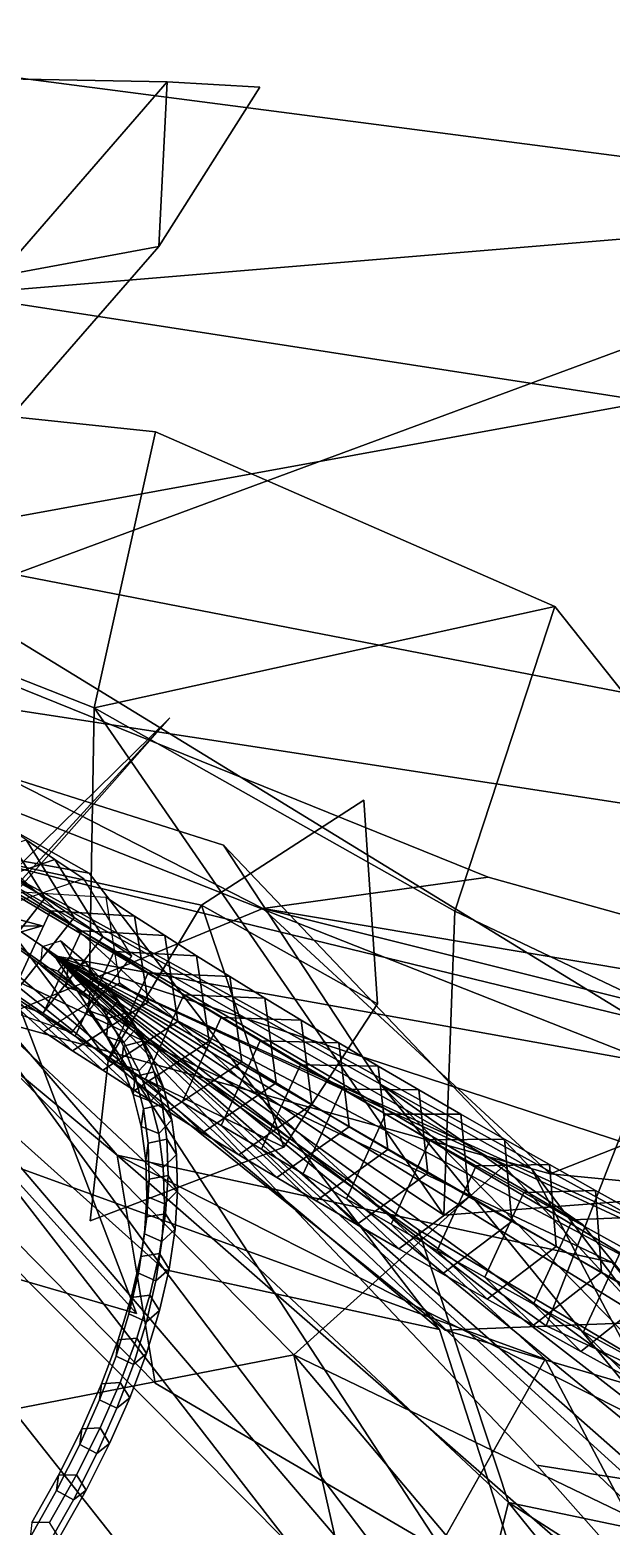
# Model space of a CAD drawing. Header units: metres. Extents: x -366 to 149, y -229 to 234.
# Drawn here: x 51.05 to 60.18, y 7.56 to 31.06 of the extents above; entities that cross this region are included whole.
import ezdxf

# ---------------------------------------------------------------- set-up
doc = ezdxf.new("R2010")
doc.units = ezdxf.units.M

msp = doc.modelspace()

# ---------------------------------------------------------------- linework, layer by layer
at = {"layer": 'coral-li_Intrnd', "color": 3}
for points in [[(50.8348, 17.7301, 627.4301), (51.2877, 17.425, 628.6176), (50.5334, 18.641, 629.2178), (50.08052, 18.9462, 628.0303)], [(51.2877, 17.425, 628.6176), (51.7406, 17.1198, 629.8051), (50.9863, 18.3359, 630.4053), (50.5334, 18.641, 629.2178)], [(50.9863, 18.3359, 630.4053), (51.4391, 18.0308, 631.5928), (50.04807, 17.5545, 632.0009), (49.5951, 17.8596, 630.8134)], [(51.7406, 17.1198, 629.8051), (52.1935, 16.8147, 630.9926), (51.4391, 18.0308, 631.5928), (50.9863, 18.3359, 630.4053)], [(51.4391, 18.0308, 631.5928), (51.892, 17.7256, 632.7803), (50.5009, 17.2493, 633.1884), (50.04807, 17.5545, 632.0009)], [(52.1935, 16.8147, 630.9926), (52.6464, 16.5096, 632.1801), (51.892, 17.7256, 632.7803), (51.4391, 18.0308, 631.5928)], [(49.8918, 16.5315, 627.4818), (50.3446, 16.2264, 628.6693), (51.2877, 17.425, 628.6176), (50.8348, 17.7301, 627.4301)], [(50.9147, 17.5232, 633.1277), (51.3678, 17.2243, 634.2366), (50.7555, 15.8969, 634.129), (50.3024, 16.1958, 633.0201)], [(50.3446, 16.2264, 628.6693), (50.7975, 15.9212, 629.8568), (51.7406, 17.1198, 629.8051), (51.2877, 17.425, 628.6176)], [(52.2386, 17.4389, 632.564), (52.6918, 17.14, 633.6729), (51.3678, 17.2243, 634.2366), (50.9147, 17.5232, 633.1277)], [(52.4525, 16.08694, 632.1122), (52.9056, 15.788, 633.2211), (52.6918, 17.14, 633.6729), (52.2386, 17.4389, 632.564)], [(51.3678, 17.2243, 634.2366), (51.8551, 16.909, 635.3536), (51.2428, 15.5816, 635.246), (50.7555, 15.8969, 634.129)], [(52.6918, 17.14, 633.6729), (53.1663, 16.833, 634.7598), (51.8551, 16.909, 635.3536), (51.3678, 17.2243, 634.2366)], [(50.7975, 15.9212, 629.8568), (51.2504, 15.6161, 631.0443), (52.1935, 16.8147, 630.9926), (51.7406, 17.1198, 629.8051)], [(52.9056, 15.788, 633.2211), (53.3723, 15.4861, 634.2895), (53.1663, 16.833, 634.7598), (52.6918, 17.14, 633.6729)], [(51.8551, 16.909, 635.3536), (52.3677, 16.5833, 636.4562), (51.7554, 15.2558, 636.3486), (51.2428, 15.5816, 635.246)], [(51.2504, 15.6161, 631.0443), (51.7033, 15.311, 632.2318), (52.6464, 16.5096, 632.1801), (52.1935, 16.8147, 630.9926)], [(53.1663, 16.833, 634.7598), (53.6655, 16.5158, 635.8326), (52.3677, 16.5833, 636.4562), (51.8551, 16.909, 635.3536)], [(53.3723, 15.4861, 634.2895), (53.8632, 15.1742, 635.3441), (53.6655, 16.5158, 635.8326), (53.1663, 16.833, 634.7598)], [(52.3677, 16.5833, 636.4562), (52.9051, 16.2472, 637.5438), (52.2928, 14.9198, 637.4362), (51.7554, 15.2558, 636.3486)], [(53.6655, 16.5158, 635.8326), (54.1889, 16.1886, 636.8909), (52.9051, 16.2472, 637.5438), (52.3677, 16.5833, 636.4562)], [(53.8632, 15.1742, 635.3441), (54.378, 14.8525, 636.3843), (54.1889, 16.1886, 636.8909), (53.6655, 16.5158, 635.8326)], [(49.4792, 16.3758, 630.4764), (49.9321, 16.07073, 631.6639), (51.2504, 15.6161, 631.0443), (50.7975, 15.9212, 629.8568)], [(52.9051, 16.2472, 637.5438), (53.4672, 15.901, 638.6157), (52.8549, 14.5736, 638.5081), (52.2928, 14.9198, 637.4362)], [(54.1889, 16.1886, 636.8909), (54.7363, 15.8516, 637.9338), (53.4672, 15.901, 638.6157), (52.9051, 16.2472, 637.5438)], [(49.9321, 16.07073, 631.6639), (50.3849, 15.7656, 632.8514), (51.7033, 15.311, 632.2318), (51.2504, 15.6161, 631.0443)], [(50.3024, 16.1958, 633.0201), (50.7555, 15.8969, 634.129), (51.7158, 15.02419, 633.5013), (51.2627, 15.323, 632.3925)], [(51.2627, 15.323, 632.3925), (51.7158, 15.02419, 633.5013), (52.9056, 15.788, 633.2211), (52.4525, 16.08694, 632.1122)], [(54.378, 14.8525, 636.3843), (54.9163, 14.5211, 637.4095), (54.7363, 15.8516, 637.9338), (54.1889, 16.1886, 636.8909)], [(50.7555, 15.8969, 634.129), (51.2428, 15.5816, 635.246), (52.1903, 14.7172, 634.5883), (51.7158, 15.02419, 633.5013)], [(51.7158, 15.02419, 633.5013), (52.1903, 14.7172, 634.5883), (53.3723, 15.4861, 634.2895), (52.9056, 15.788, 633.2211)], [(53.4672, 15.901, 638.6157), (54.05367, 15.545, 639.6712), (53.4413, 14.2176, 639.5636), (52.8549, 14.5736, 638.5081)], [(54.7363, 15.8516, 637.9338), (55.3072, 15.505, 638.9609), (54.05367, 15.545, 639.6712), (53.4672, 15.901, 638.6157)], [(54.9163, 14.5211, 637.4095), (55.4778, 14.1803, 638.4191), (55.3072, 15.505, 638.9609), (54.7363, 15.8516, 637.9338)], [(51.2428, 15.5816, 635.246), (51.7554, 15.2558, 636.3486), (52.6895, 14.4, 635.6612), (52.1903, 14.7172, 634.5883)], [(54.05367, 15.545, 639.6712), (54.6639, 15.1794, 640.7097), (54.05167, 13.8519, 640.6021), (53.4413, 14.2176, 639.5636)], [(55.3072, 15.505, 638.9609), (55.9015, 15.149, 639.9713), (54.6639, 15.1794, 640.7097), (54.05367, 15.545, 639.6712)], [(52.1903, 14.7172, 634.5883), (52.6895, 14.4, 635.6612), (53.8632, 15.1742, 635.3441), (53.3723, 15.4861, 634.2895)], [(55.4778, 14.1803, 638.4191), (56.06229, 13.8302, 639.4122), (55.9015, 15.149, 639.9713), (55.3072, 15.505, 638.9609)], [(51.7554, 15.2558, 636.3486), (52.2928, 14.9198, 637.4362), (53.2129, 14.07282, 636.7194), (52.6895, 14.4, 635.6612)], [(52.6895, 14.4, 635.6612), (53.2129, 14.07282, 636.7194), (54.378, 14.8525, 636.3843), (53.8632, 15.1742, 635.3441)], [(54.6639, 15.1794, 640.7097), (55.2978, 14.8043, 641.7305), (54.6855, 13.4768, 641.623), (54.05167, 13.8519, 640.6021)], [(55.9015, 15.149, 639.9713), (56.5187, 14.7838, 640.9646), (55.2978, 14.8043, 641.7305), (54.6639, 15.1794, 640.7097)], [(56.06229, 13.8302, 639.4122), (56.6692, 13.4711, 640.3885), (56.5187, 14.7838, 640.9646), (55.9015, 15.149, 639.9713)], [(52.2928, 14.9198, 637.4362), (52.8549, 14.5736, 638.5081), (53.7603, 13.7358, 637.7624), (53.2129, 14.07282, 636.7194)], [(53.2129, 14.07282, 636.7194), (53.7603, 13.7358, 637.7624), (54.9163, 14.5211, 637.4095), (54.378, 14.8525, 636.3843)], [(52.8549, 14.5736, 638.5081), (53.4413, 14.2176, 639.5636), (54.3312, 13.3892, 638.7894), (53.7603, 13.7358, 637.7624)], [(55.2978, 14.8043, 641.7305), (55.9548, 14.4199, 642.7332), (55.3425, 13.09256, 642.6256), (54.6855, 13.4768, 641.623)], [(56.5187, 14.7838, 640.9646), (57.1584, 14.4097, 641.9401), (55.9548, 14.4199, 642.7332), (55.2978, 14.8043, 641.7305)], [(56.6692, 13.4711, 640.3885), (57.2983, 13.1032, 641.3475), (57.1584, 14.4097, 641.9401), (56.5187, 14.7838, 640.9646)], [(53.7603, 13.7358, 637.7624), (54.3312, 13.3892, 638.7894), (55.4778, 14.1803, 638.4191), (54.9163, 14.5211, 637.4095)], [(55.9548, 14.4199, 642.7332), (56.6346, 14.02668, 643.717), (56.02235, 12.6992, 643.6094), (55.3425, 13.09256, 642.6256)], [(57.1584, 14.4097, 641.9401), (57.8203, 14.02687, 642.8973), (56.6346, 14.02668, 643.717), (55.9548, 14.4199, 642.7332)], [(57.2983, 13.1032, 641.3475), (57.9492, 12.7268, 642.2883), (57.8203, 14.02687, 642.8973), (57.1584, 14.4097, 641.9401)], [(53.4413, 14.2176, 639.5636), (54.05167, 13.8519, 640.6021), (54.9255, 13.03321, 639.7999), (54.3312, 13.3892, 638.7894)], [(54.3312, 13.3892, 638.7894), (54.9255, 13.03321, 639.7999), (56.06229, 13.8302, 639.4122), (55.4778, 14.1803, 638.4191)], [(56.6346, 14.02668, 643.717), (57.3368, 13.6246, 644.6814), (56.7245, 12.2972, 644.5738), (56.02235, 12.6992, 643.6094)], [(57.8203, 14.02687, 642.8973), (58.5039, 13.6354, 643.8356), (57.3368, 13.6246, 644.6814), (56.6346, 14.02668, 643.717)], [(57.9492, 12.7268, 642.2883), (58.6214, 12.3419, 643.2106), (58.5039, 13.6354, 643.8356), (57.8203, 14.02687, 642.8973)], [(54.05167, 13.8519, 640.6021), (54.6855, 13.4768, 641.623), (55.5427, 12.668, 640.7932), (54.9255, 13.03321, 639.7999)], [(54.9255, 13.03321, 639.7999), (55.5427, 12.668, 640.7932), (56.6692, 13.4711, 640.3885), (56.06229, 13.8302, 639.4122)], [(58.5039, 13.6354, 643.8356), (59.209, 13.2358, 644.7544), (58.06094, 13.214, 645.6257), (57.3368, 13.6246, 644.6814)], [(58.6214, 12.3419, 643.2106), (59.3147, 11.949, 644.1136), (59.209, 13.2358, 644.7544), (58.5039, 13.6354, 643.8356)], [(54.6855, 13.4768, 641.623), (55.3425, 13.09256, 642.6256), (56.1824, 12.2938, 641.7687), (55.5427, 12.668, 640.7932)], [(55.5427, 12.668, 640.7932), (56.1824, 12.2938, 641.7687), (57.2983, 13.1032, 641.3475), (56.6692, 13.4711, 640.3885)], [(57.3368, 13.6246, 644.6814), (58.06094, 13.214, 645.6257), (57.4486, 11.8866, 645.5181), (56.7245, 12.2972, 644.5738)], [(58.06094, 13.214, 645.6257), (58.8065, 12.7953, 646.5495), (58.1942, 11.4678, 646.4419), (57.4486, 11.8866, 645.5181)], [(59.209, 13.2358, 644.7544), (59.9349, 12.8281, 645.6531), (58.8065, 12.7953, 646.5495), (58.06094, 13.214, 645.6257)], [(59.3147, 11.949, 644.1136), (60.02856, 11.5481, 644.997), (59.9349, 12.8281, 645.6531), (59.209, 13.2358, 644.7544)], [(55.3425, 13.09256, 642.6256), (56.02235, 12.6992, 643.6094), (56.8443, 11.911, 642.7259), (56.1824, 12.2938, 641.7687)], [(56.1824, 12.2938, 641.7687), (56.8443, 11.911, 642.7259), (57.9492, 12.7268, 642.2883), (57.2983, 13.1032, 641.3475)], [(56.02235, 12.6992, 643.6094), (56.7245, 12.2972, 644.5738), (57.528, 11.5196, 643.6642), (56.8443, 11.911, 642.7259)], [(56.8443, 11.911, 642.7259), (57.528, 11.5196, 643.6642), (58.6214, 12.3419, 643.2106), (57.9492, 12.7268, 642.2883)], [(58.8065, 12.7953, 646.5495), (59.5732, 12.3685, 647.4521), (58.9609, 11.04108, 647.3445), (58.1942, 11.4678, 646.4419)], [(59.9349, 12.8281, 645.6531), (60.6813, 12.4126, 646.5313), (59.5732, 12.3685, 647.4521), (58.8065, 12.7953, 646.5495)], [(60.02856, 11.5481, 644.997), (60.7625, 11.1396, 645.8601), (60.6813, 12.4126, 646.5313), (59.9349, 12.8281, 645.6531)], [(56.7245, 12.2972, 644.5738), (57.4486, 11.8866, 645.5181), (58.233, 11.1199, 644.5829), (57.528, 11.5196, 643.6642)], [(57.528, 11.5196, 643.6642), (58.233, 11.1199, 644.5829), (59.3147, 11.949, 644.1136), (58.6214, 12.3419, 643.2106)], [(59.5732, 12.3685, 647.4521), (60.3605, 11.9339, 648.333), (59.7482, 10.6065, 648.2255), (58.9609, 11.04108, 647.3445)], [(60.6813, 12.4126, 646.5313), (61.4478, 11.9896, 647.3884), (60.3605, 11.9339, 648.333), (59.5732, 12.3685, 647.4521)], [(57.4486, 11.8866, 645.5181), (58.1942, 11.4678, 646.4419), (58.9589, 10.7122, 645.4817), (58.233, 11.1199, 644.5829)], [(58.233, 11.1199, 644.5829), (58.9589, 10.7122, 645.4817), (60.02856, 11.5481, 644.997), (59.3147, 11.949, 644.1136)], [(60.3605, 11.9339, 648.333), (61.1679, 11.4919, 649.1918), (60.5556, 10.1645, 649.0842), (59.7482, 10.6065, 648.2255)], [(58.9589, 10.7122, 645.4817), (59.7053, 10.2968, 646.3598), (60.7625, 11.1396, 645.8601), (60.02856, 11.5481, 644.997)], [(58.1942, 11.4678, 646.4419), (58.9609, 11.04108, 647.3445), (59.7053, 10.2968, 646.3598), (58.9589, 10.7122, 645.4817)], [(59.7053, 10.2968, 646.3598), (60.4718, 9.8738, 647.2169), (61.5161, 10.7237, 646.7025), (60.7625, 11.1396, 645.8601)], [(58.9609, 11.04108, 647.3445), (59.7482, 10.6065, 648.2255), (60.4718, 9.8738, 647.2169), (59.7053, 10.2968, 646.3598)], [(59.7482, 10.6065, 648.2255), (60.5556, 10.1645, 649.0842), (61.2578, 9.4435, 648.0523), (60.4718, 9.8738, 647.2169)]]:
    msp.add_3dface(points, dxfattribs=at)
at = {"layer": 'coral-li_Leaf', "color": 3}
for points in [[(50.5541, 27.1927, 636.2304), (53.2048, 30.2469, 636.5884), (50.6587, 30.2922, 637.3707)], [(50.5541, 27.1927, 636.2304), (50.6587, 30.2922, 637.3707), (53.2048, 30.2469, 636.5884)], [(53.07302, 27.6602, 634.9599), (53.2048, 30.2469, 636.5884), (50.5541, 27.1927, 636.2304)], [(53.07302, 27.6602, 634.9599), (50.5541, 27.1927, 636.2304), (53.2048, 30.2469, 636.5884)], [(54.6593, 30.1652, 633.0055), (53.2048, 30.2469, 636.5884), (53.07302, 27.6602, 634.9599)], [(54.6593, 30.1652, 633.0055), (53.07302, 27.6602, 634.9599), (53.2048, 30.2469, 636.5884)], [(53.07302, 27.6602, 634.9599), (50.5541, 27.1927, 636.2304), (50.8263, 25.07805, 632.6699)], [(53.07302, 27.6602, 634.9599), (50.8263, 25.07805, 632.6699), (50.5541, 27.1927, 636.2304)], [(56.511, 15.7635, 607.7917), (56.2929, 18.9602, 606.8815), (53.7403, 17.314, 608.8579)], [(56.511, 15.7635, 607.7917), (53.7403, 17.314, 608.8579), (56.2929, 18.9602, 606.8815)], [(52.2734, 14.8655, 608.3524), (53.7403, 17.314, 608.8579), (49.8085, 18.1539, 607.6203)], [(52.2734, 14.8655, 608.3524), (49.8085, 18.1539, 607.6203), (53.7403, 17.314, 608.8579)], [(52.2734, 14.8655, 608.3524), (55.03687, 13.5087, 607.9778), (53.7403, 17.314, 608.8579)], [(52.2734, 14.8655, 608.3524), (53.7403, 17.314, 608.8579), (55.03687, 13.5087, 607.9778)], [(53.7403, 17.314, 608.8579), (55.03687, 13.5087, 607.9778), (56.511, 15.7635, 607.7917)], [(53.7403, 17.314, 608.8579), (56.511, 15.7635, 607.7917), (55.03687, 13.5087, 607.9778)], [(51.9951, 12.3507, 605.7921), (55.03687, 13.5087, 607.9778), (52.2734, 14.8655, 608.3524)], [(51.9951, 12.3507, 605.7921), (52.2734, 14.8655, 608.3524), (55.03687, 13.5087, 607.9778)]]:
    msp.add_3dface(points, dxfattribs=at)
at = {"layer": 'coral-li_Mrstm', "color": 3}
for points in [[(27.5205, 28.6664, 547.1051), (49.3317, 36.8252, 580.9692), (53.4785, 36.8525, 578.9698)], [(27.5205, 28.6664, 547.1051), (53.4785, 36.8525, 578.9698), (49.3317, 36.8252, 580.9692)], [(53.4785, 36.8525, 578.9698), (56.1793, 34.7977, 576.0042), (27.5205, 28.6664, 547.1051)], [(53.4785, 36.8525, 578.9698), (27.5205, 28.6664, 547.1051), (56.1793, 34.7977, 576.0042)], [(45.7832, 30.9687, 577.8533), (66.4178, 28.284, 604.9216), (48.7576, 26.8117, 577.5878)], [(45.7832, 30.9687, 577.8533), (48.7576, 26.8117, 577.5878), (66.4178, 28.284, 604.9216)], [(48.7576, 26.8117, 577.5878), (66.4178, 28.284, 604.9216), (48.8905, 21.8048, 576.5331)], [(48.7576, 26.8117, 577.5878), (48.8905, 21.8048, 576.5331), (66.4178, 28.284, 604.9216)], [(47.00161, 27.351, 583.269), (60.772, 25.2243, 601.3407), (48.4001, 22.9736, 582.9913)], [(47.00161, 27.351, 583.269), (48.4001, 22.9736, 582.9913), (60.772, 25.2243, 601.3407)], [(36.6473, 26.4752, 593.8848), (49.5205, 16.739, 631.6811), (52.4169, 13.3836, 630.4377)], [(36.6473, 26.4752, 593.8848), (52.4169, 13.3836, 630.4377), (49.5205, 16.739, 631.6811)], [(52.4169, 13.3836, 630.4377), (53.01644, 9.8018, 627.7688), (36.6473, 26.4752, 593.8848)], [(52.4169, 13.3836, 630.4377), (36.6473, 26.4752, 593.8848), (53.01644, 9.8018, 627.7688)], [(36.6473, 26.4752, 593.8848), (50.4736, 15.5101, 631.0018), (54.7088, 17.26, 630.5597)], [(36.6473, 26.4752, 593.8848), (54.7088, 17.26, 630.5597), (50.4736, 15.5101, 631.0018)], [(54.7088, 17.26, 630.5597), (58.25, 17.753, 627.8159), (36.6473, 26.4752, 593.8848)], [(54.7088, 17.26, 630.5597), (36.6473, 26.4752, 593.8848), (58.25, 17.753, 627.8159)], [(36.6473, 26.4752, 593.8848), (51.9834, 16.1703, 630.5956), (52.05667, 20.413, 632.3813)], [(36.6473, 26.4752, 593.8848), (52.05667, 20.413, 632.3813), (51.9834, 16.1703, 630.5956)], [(52.05667, 20.413, 632.3813), (53.02201, 24.7465, 631.6069), (36.6473, 26.4752, 593.8848)], [(52.05667, 20.413, 632.3813), (36.6473, 26.4752, 593.8848), (53.02201, 24.7465, 631.6069)], [(36.6473, 26.4752, 593.8848), (51.9774, 17.8135, 631.0201), (48.1008, 18.5147, 633.4023)], [(36.6473, 26.4752, 593.8848), (48.1008, 18.5147, 633.4023), (51.9774, 17.8135, 631.0201)], [(60.772, 25.2243, 601.3407), (62.1568, 20.309, 600.9938), (48.4001, 22.9736, 582.9913)], [(60.772, 25.2243, 601.3407), (48.4001, 22.9736, 582.9913), (62.1568, 20.309, 600.9938)], [(52.05667, 20.413, 632.3813), (59.2937, 22.00601, 653.3555), (53.02201, 24.7465, 631.6069)], [(52.05667, 20.413, 632.3813), (53.02201, 24.7465, 631.6069), (59.2937, 22.00601, 653.3555)], [(48.4001, 22.9736, 582.9913), (60.5261, 15.5412, 600.0953), (47.2307, 18.7717, 581.8568)], [(48.4001, 22.9736, 582.9913), (47.2307, 18.7717, 581.8568), (60.5261, 15.5412, 600.0953)], [(48.4001, 22.9736, 582.9913), (62.1568, 20.309, 600.9938), (60.5261, 15.5412, 600.0953)], [(48.4001, 22.9736, 582.9913), (60.5261, 15.5412, 600.0953), (62.1568, 20.309, 600.9938)], [(47.2285, 16.9762, 633.3734), (52.7216, 10.8942, 664.9015), (48.5062, 21.9208, 633.0308)], [(47.2285, 16.9762, 633.3734), (48.5062, 21.9208, 633.0308), (52.7216, 10.8942, 664.9015)], [(52.05667, 20.413, 632.3813), (57.7221, 17.2171, 654.2475), (59.2937, 22.00601, 653.3555)], [(52.05667, 20.413, 632.3813), (59.2937, 22.00601, 653.3555), (57.7221, 17.2171, 654.2475)], [(57.7221, 17.2171, 654.2475), (66.3491, 13.1178, 685.3917), (59.2937, 22.00601, 653.3555)], [(57.7221, 17.2171, 654.2475), (59.2937, 22.00601, 653.3555), (66.3491, 13.1178, 685.3917)], [(33.553, 16.8023, 515.6358), (51.2406, 16.9856, 542.9909), (33.3887, 21.7838, 514.4711)], [(33.553, 16.8023, 515.6358), (33.3887, 21.7838, 514.4711), (51.2406, 16.9856, 542.9909)], [(44.1837, 21.3975, 613.6455), (57.5704, 10.6324, 650.9815), (62.07215, 10.8148, 650.035)], [(44.1837, 21.3975, 613.6455), (62.07215, 10.8148, 650.035), (57.5704, 10.6324, 650.9815)], [(62.07215, 10.8148, 650.035), (65.2746, 9.7963, 647.032), (44.1837, 21.3975, 613.6455)], [(62.07215, 10.8148, 650.035), (44.1837, 21.3975, 613.6455), (65.2746, 9.7963, 647.032)], [(44.1837, 21.3975, 613.6455), (59.1608, 10.7041, 650.3934), (60.7817, 14.8509, 651.5643)], [(44.1837, 21.3975, 613.6455), (60.7817, 14.8509, 651.5643), (59.1608, 10.7041, 650.3934)], [(60.7817, 14.8509, 651.5643), (63.00219, 18.5035, 650.1361), (44.1837, 21.3975, 613.6455)], [(60.7817, 14.8509, 651.5643), (44.1837, 21.3975, 613.6455), (63.00219, 18.5035, 650.1361)], [(44.1837, 21.3975, 613.6455), (59.7282, 12.2921, 650.5851), (56.556, 14.5006, 653.0859)], [(44.1837, 21.3975, 613.6455), (56.556, 14.5006, 653.0859), (59.7282, 12.2921, 650.5851)], [(56.556, 14.5006, 653.0859), (54.08982, 18.253, 653.4708), (44.1837, 21.3975, 613.6455)], [(56.556, 14.5006, 653.0859), (44.1837, 21.3975, 613.6455), (54.08982, 18.253, 653.4708)], [(44.1837, 21.3975, 613.6455), (58.4938, 13.2166, 651.2935), (55.1954, 10.2447, 652.5112)], [(44.1837, 21.3975, 613.6455), (55.1954, 10.2447, 652.5112), (58.4938, 13.2166, 651.2935)], [(55.1954, 10.2447, 652.5112), (50.771, 9.3888, 652.4589), (44.1837, 21.3975, 613.6455)], [(55.1954, 10.2447, 652.5112), (44.1837, 21.3975, 613.6455), (50.771, 9.3888, 652.4589)], [(44.1837, 21.3975, 613.6455), (57.1519, 12.2086, 651.5462), (58.5675, 7.925, 650.6291)], [(44.1837, 21.3975, 613.6455), (58.5675, 7.925, 650.6291), (57.1519, 12.2086, 651.5462)], [(58.5675, 7.925, 650.6291), (57.6012, 4.07817, 648.4892), (44.1837, 21.3975, 613.6455)], [(58.5675, 7.925, 650.6291), (44.1837, 21.3975, 613.6455), (57.6012, 4.07817, 648.4892)], [(38.6634, 4.328, 242.3687), (53.244, 20.2571, 268.8141), (41.253, 8.4928, 240.9034)], [(38.6634, 4.328, 242.3687), (41.253, 8.4928, 240.9034), (53.244, 20.2571, 268.8141)], [(41.253, 8.4928, 240.9034), (53.244, 20.2571, 268.8141), (44.5373, 10.4038, 237.4741)], [(41.253, 8.4928, 240.9034), (44.5373, 10.4038, 237.4741), (53.244, 20.2571, 268.8141)], [(51.9834, 16.1703, 630.5956), (57.5521, 12.4432, 652.4092), (52.05667, 20.413, 632.3813)], [(51.9834, 16.1703, 630.5956), (52.05667, 20.413, 632.3813), (57.5521, 12.4432, 652.4092)], [(57.5521, 12.4432, 652.4092), (57.7221, 17.2171, 654.2475), (52.05667, 20.413, 632.3813)], [(57.5521, 12.4432, 652.4092), (52.05667, 20.413, 632.3813), (57.7221, 17.2171, 654.2475)], [(51.9774, 17.8135, 631.0201), (57.4828, 10.6474, 651.9741), (48.1008, 18.5147, 633.4023)], [(51.9774, 17.8135, 631.0201), (48.1008, 18.5147, 633.4023), (57.4828, 10.6474, 651.9741)], [(57.4828, 10.6474, 651.9741), (53.1564, 11.5882, 654.5424), (48.1008, 18.5147, 633.4023)], [(57.4828, 10.6474, 651.9741), (48.1008, 18.5147, 633.4023), (53.1564, 11.5882, 654.5424)], [(48.1008, 18.5147, 633.4023), (53.1564, 11.5882, 654.5424), (49.3869, 14.9614, 655.3237)], [(48.1008, 18.5147, 633.4023), (49.3869, 14.9614, 655.3237), (53.1564, 11.5882, 654.5424)], [(50.4323, 18.1703, 631.7011), (59.1417, 10.181, 651.2216), (48.3268, 14.1047, 632.1829)], [(50.4323, 18.1703, 631.7011), (48.3268, 14.1047, 632.1829), (59.1417, 10.181, 651.2216)], [(56.556, 14.5006, 653.0859), (58.9279, 13.1671, 675.1636), (54.08982, 18.253, 653.4708)], [(56.556, 14.5006, 653.0859), (54.08982, 18.253, 653.4708), (58.9279, 13.1671, 675.1636)], [(54.7088, 17.26, 630.5597), (68.04226, 15.02178, 648.2243), (58.25, 17.753, 627.8159)], [(54.7088, 17.26, 630.5597), (58.25, 17.753, 627.8159), (68.04226, 15.02178, 648.2243)], [(50.4736, 15.5101, 631.0018), (59.2195, 13.08998, 651.9394), (54.7088, 17.26, 630.5597)], [(50.4736, 15.5101, 631.0018), (54.7088, 17.26, 630.5597), (59.2195, 13.08998, 651.9394)], [(59.2195, 13.08998, 651.9394), (63.9448, 14.9472, 651.291), (54.7088, 17.26, 630.5597)], [(59.2195, 13.08998, 651.9394), (54.7088, 17.26, 630.5597), (63.9448, 14.9472, 651.291)], [(54.7088, 17.26, 630.5597), (63.9448, 14.9472, 651.291), (68.04226, 15.02178, 648.2243)], [(54.7088, 17.26, 630.5597), (68.04226, 15.02178, 648.2243), (63.9448, 14.9472, 651.291)], [(57.5521, 12.4432, 652.4092), (66.3491, 13.1178, 685.3917), (57.7221, 17.2171, 654.2475)], [(57.5521, 12.4432, 652.4092), (57.7221, 17.2171, 654.2475), (66.3491, 13.1178, 685.3917)], [(34.2458, 12.07955, 513.7883), (51.2406, 16.9856, 542.9909), (33.553, 16.8023, 515.6358)], [(34.2458, 12.07955, 513.7883), (33.553, 16.8023, 515.6358), (51.2406, 16.9856, 542.9909)], [(47.6349, 12.3729, 631.1727), (52.7216, 10.8942, 664.9015), (47.2285, 16.9762, 633.3734)], [(47.6349, 12.3729, 631.1727), (47.2285, 16.9762, 633.3734), (52.7216, 10.8942, 664.9015)], [(49.5205, 16.739, 631.6811), (60.1963, 11.6998, 651.2097), (52.4169, 13.3836, 630.4377)], [(49.5205, 16.739, 631.6811), (52.4169, 13.3836, 630.4377), (60.1963, 11.6998, 651.2097)], [(51.4299, 16.5154, 632.6455), (68.175, 6.2082, 668.7347), (66.32, 9.6206, 671.2063)], [(51.4299, 16.5154, 632.6455), (66.32, 9.6206, 671.2063), (68.175, 6.2082, 668.7347)], [(66.32, 9.6206, 671.2063), (65.3346, 14.01737, 671.3042), (51.4299, 16.5154, 632.6455)], [(66.32, 9.6206, 671.2063), (51.4299, 16.5154, 632.6455), (65.3346, 14.01737, 671.3042)], [(51.4299, 16.5154, 632.6455), (67.3237, 9.2852, 669.8501), (63.4418, 7.813, 671.8395)], [(51.4299, 16.5154, 632.6455), (63.4418, 7.813, 671.8395), (67.3237, 9.2852, 669.8501)], [(63.4418, 7.813, 671.8395), (59.01397, 8.5148, 672.3009), (51.4299, 16.5154, 632.6455)], [(63.4418, 7.813, 671.8395), (51.4299, 16.5154, 632.6455), (59.01397, 8.5148, 672.3009)], [(51.4299, 16.5154, 632.6455), (64.155, 9.149, 671.0236), (63.958, 4.5546, 670.8054)], [(51.4299, 16.5154, 632.6455), (63.958, 4.5546, 670.8054), (64.155, 9.149, 671.0236)], [(63.958, 4.5546, 670.8054), (61.5572, 1.00814, 669.402), (51.4299, 16.5154, 632.6455)], [(63.958, 4.5546, 670.8054), (51.4299, 16.5154, 632.6455), (61.5572, 1.00814, 669.402)], [(51.4299, 16.5154, 632.6455), (63.0184, 5.9865, 670.6445), (67.1601, 4.3181, 669.5234)], [(51.4299, 16.5154, 632.6455), (67.1601, 4.3181, 669.5234), (63.0184, 5.9865, 670.6445)], [(67.1601, 4.3181, 669.5234), (69.4735, 1.8012, 666.5866), (51.4299, 16.5154, 632.6455)], [(67.1601, 4.3181, 669.5234), (51.4299, 16.5154, 632.6455), (69.4735, 1.8012, 666.5866)], [(51.4299, 16.5154, 632.6455), (65.474, 4.1388, 669.2332), (68.6527, 7.4281, 669.7532)], [(51.4299, 16.5154, 632.6455), (68.6527, 7.4281, 669.7532), (65.474, 4.1388, 669.2332)], [(68.6527, 7.4281, 669.7532), (71.8966, 9.8054, 667.7192), (51.4299, 16.5154, 632.6455)], [(68.6527, 7.4281, 669.7532), (51.4299, 16.5154, 632.6455), (71.8966, 9.8054, 667.7192)], [(53.1564, 11.5882, 654.5424), (60.1626, 2.3318, 684.9796), (49.3869, 14.9614, 655.3237)], [(53.1564, 11.5882, 654.5424), (49.3869, 14.9614, 655.3237), (60.1626, 2.3318, 684.9796)], [(59.1608, 10.7041, 650.3934), (65.4956, 7.7723, 672.1191), (60.7817, 14.8509, 651.5643)], [(59.1608, 10.7041, 650.3934), (60.7817, 14.8509, 651.5643), (65.4956, 7.7723, 672.1191)], [(59.2195, 13.08998, 651.9394), (77.6859, 11.2998, 680.6008), (63.9448, 14.9472, 651.291)], [(59.2195, 13.08998, 651.9394), (63.9448, 14.9472, 651.291), (77.6859, 11.2998, 680.6008)], [(59.7282, 12.2921, 650.5851), (64.8072, 6.06527, 671.9431), (56.556, 14.5006, 653.0859)], [(59.7282, 12.2921, 650.5851), (56.556, 14.5006, 653.0859), (64.8072, 6.06527, 671.9431)], [(64.8072, 6.06527, 671.9431), (61.3084, 8.6683, 674.6228), (56.556, 14.5006, 653.0859)], [(64.8072, 6.06527, 671.9431), (56.556, 14.5006, 653.0859), (61.3084, 8.6683, 674.6228)], [(56.556, 14.5006, 653.0859), (61.3084, 8.6683, 674.6228), (58.9279, 13.1671, 675.1636)], [(56.556, 14.5006, 653.0859), (58.9279, 13.1671, 675.1636), (61.3084, 8.6683, 674.6228)], [(48.3268, 14.1047, 632.1829), (52.1034, 3.4114, 651.3198), (44.505, 11.8071, 631.5302)], [(48.3268, 14.1047, 632.1829), (44.505, 11.8071, 631.5302), (52.1034, 3.4114, 651.3198)], [(59.1417, 10.181, 651.2216), (56.6452, 5.7393, 651.7089), (48.3268, 14.1047, 632.1829)], [(59.1417, 10.181, 651.2216), (48.3268, 14.1047, 632.1829), (56.6452, 5.7393, 651.7089)], [(48.3268, 14.1047, 632.1829), (56.6452, 5.7393, 651.7089), (52.1034, 3.4114, 651.3198)], [(48.3268, 14.1047, 632.1829), (52.1034, 3.4114, 651.3198), (56.6452, 5.7393, 651.7089)], [(60.1963, 11.6998, 651.2097), (63.2831, 7.8941, 649.731), (52.4169, 13.3836, 630.4377)], [(60.1963, 11.6998, 651.2097), (52.4169, 13.3836, 630.4377), (63.2831, 7.8941, 649.731)], [(52.4169, 13.3836, 630.4377), (63.2831, 7.8941, 649.731), (63.6238, 3.5955, 646.9733)], [(52.4169, 13.3836, 630.4377), (63.6238, 3.5955, 646.9733), (63.2831, 7.8941, 649.731)], [(52.4169, 13.3836, 630.4377), (63.6238, 3.5955, 646.9733), (53.01644, 9.8018, 627.7688)], [(52.4169, 13.3836, 630.4377), (53.01644, 9.8018, 627.7688), (63.6238, 3.5955, 646.9733)], [(58.4938, 13.2166, 651.2935), (66.103, 4.9938, 671.1735), (55.1954, 10.2447, 652.5112)], [(58.4938, 13.2166, 651.2935), (55.1954, 10.2447, 652.5112), (66.103, 4.9938, 671.1735)], [(61.3084, 8.6683, 674.6228), (68.1244, 1.03257, 705.549), (58.9279, 13.1671, 675.1636)], [(61.3084, 8.6683, 674.6228), (58.9279, 13.1671, 675.1636), (68.1244, 1.03257, 705.549)], [(57.1519, 12.2086, 651.5462), (67.6043, 6.02883, 670.8669), (58.5675, 7.925, 650.6291)], [(57.1519, 12.2086, 651.5462), (58.5675, 7.925, 650.6291), (67.6043, 6.02883, 670.8669)], [(57.4828, 10.6474, 651.9741), (60.1626, 2.3318, 684.9796), (53.1564, 11.5882, 654.5424)], [(57.4828, 10.6474, 651.9741), (53.1564, 11.5882, 654.5424), (60.1626, 2.3318, 684.9796)], [(57.5704, 10.6324, 650.9815), (67.2233, 7.7719, 671.4601), (62.07215, 10.8148, 650.035)], [(57.5704, 10.6324, 650.9815), (62.07215, 10.8148, 650.035), (67.2233, 7.7719, 671.4601)], [(55.1954, 10.2447, 652.5112), (57.2353, 1.2132, 672.7375), (50.771, 9.3888, 652.4589)], [(55.1954, 10.2447, 652.5112), (50.771, 9.3888, 652.4589), (57.2353, 1.2132, 672.7375)], [(66.103, 4.9938, 671.1735), (62.312, 1.8119, 672.4782), (55.1954, 10.2447, 652.5112)], [(66.103, 4.9938, 671.1735), (55.1954, 10.2447, 652.5112), (62.312, 1.8119, 672.4782)], [(55.1954, 10.2447, 652.5112), (62.312, 1.8119, 672.4782), (57.2353, 1.2132, 672.7375)], [(55.1954, 10.2447, 652.5112), (57.2353, 1.2132, 672.7375), (62.312, 1.8119, 672.4782)], [(59.1417, 10.181, 651.2216), (67.8557, -6.291, 679.8298), (56.6452, 5.7393, 651.7089)], [(59.1417, 10.181, 651.2216), (56.6452, 5.7393, 651.7089), (67.8557, -6.291, 679.8298)], [(63.4418, 7.813, 671.8395), (65.1953, 1.5383, 693.1088), (59.01397, 8.5148, 672.3009)], [(63.4418, 7.813, 671.8395), (59.01397, 8.5148, 672.3009), (65.1953, 1.5383, 693.1088)], [(58.5675, 7.925, 650.6291), (67.5545, -3.1983, 667.6682), (57.6012, 4.07817, 648.4892)], [(58.5675, 7.925, 650.6291), (57.6012, 4.07817, 648.4892), (67.5545, -3.1983, 667.6682)], [(67.6043, 6.02883, 670.8669), (69.01717, 1.2325, 669.7721), (58.5675, 7.925, 650.6291)], [(67.6043, 6.02883, 670.8669), (58.5675, 7.925, 650.6291), (69.01717, 1.2325, 669.7721)], [(58.5675, 7.925, 650.6291), (69.01717, 1.2325, 669.7721), (67.5545, -3.1983, 667.6682)], [(58.5675, 7.925, 650.6291), (67.5545, -3.1983, 667.6682), (69.01717, 1.2325, 669.7721)]]:
    msp.add_3dface(points, dxfattribs=at)
at = {"layer": 'coral-li_Petiole', "color": 3}
for points in [[(51.5252, 16.7537, 632.6816), (51.9248, 16.4132, 633.8739), (51.6432, 16.3219, 633.9422), (51.2437, 16.6624, 632.7499)], [(51.6754, 16.5117, 632.5622), (52.075, 16.1711, 633.7545), (51.9248, 16.4132, 633.8739), (51.5252, 16.7537, 632.6816)], [(51.2437, 16.6624, 632.7499), (51.6432, 16.3219, 633.9422), (51.6173, 16.02872, 633.8671), (51.2177, 16.3692, 632.6749)], [(51.483, 16.2766, 632.5595), (51.8826, 15.936, 633.7518), (52.075, 16.1711, 633.7545), (51.6754, 16.5117, 632.5622)], [(51.2177, 16.3692, 632.6749), (51.6173, 16.02872, 633.8671), (51.8826, 15.936, 633.7518), (51.483, 16.2766, 632.5595)], [(51.6432, 16.3219, 633.9422), (51.9889, 15.9468, 635.1366), (51.9604, 15.656, 635.0535), (51.6173, 16.02872, 633.8671)], [(51.9248, 16.4132, 633.8739), (52.2745, 16.03423, 635.0814), (51.9889, 15.9468, 635.1366), (51.6432, 16.3219, 633.9422)], [(52.075, 16.1711, 633.7545), (52.4247, 15.7921, 634.9619), (52.2745, 16.03423, 635.0814), (51.9248, 16.4132, 633.8739)], [(51.6173, 16.02872, 633.8671), (51.9604, 15.656, 635.0535), (52.2282, 15.5609, 634.9462), (51.8826, 15.936, 633.7518)], [(51.8826, 15.936, 633.7518), (52.2282, 15.5609, 634.9462), (52.4247, 15.7921, 634.9619), (52.075, 16.1711, 633.7545)], [(52.2745, 16.03423, 635.0814), (52.5702, 15.6202, 636.2917), (52.2811, 15.5371, 636.3339), (51.9889, 15.9468, 635.1366)], [(52.4247, 15.7921, 634.9619), (52.7203, 15.3781, 636.1723), (52.5702, 15.6202, 636.2917), (52.2745, 16.03423, 635.0814)], [(51.9889, 15.9468, 635.1366), (52.2811, 15.5371, 636.3339), (52.2505, 15.249, 636.2428), (51.9604, 15.656, 635.0535)], [(52.2282, 15.5609, 634.9462), (52.5204, 15.1513, 636.1435), (52.7203, 15.3781, 636.1723), (52.4247, 15.7921, 634.9619)], [(51.9604, 15.656, 635.0535), (52.2505, 15.249, 636.2428), (52.5204, 15.1513, 636.1435), (52.2282, 15.5609, 634.9462)], [(52.2811, 15.5371, 636.3339), (52.5191, 15.09388, 637.5312), (52.4867, 14.8085, 637.4321), (52.2505, 15.249, 636.2428)], [(52.5702, 15.6202, 636.2917), (52.8111, 15.1723, 637.5022), (52.5191, 15.09388, 637.5312), (52.2811, 15.5371, 636.3339)], [(52.7203, 15.3781, 636.1723), (52.9613, 14.9302, 637.3827), (52.8111, 15.1723, 637.5022), (52.5702, 15.6202, 636.2917)], [(52.5204, 15.1513, 636.1435), (52.7584, 14.708, 637.3408), (52.9613, 14.9302, 637.3827), (52.7203, 15.3781, 636.1723)], [(52.2505, 15.249, 636.2428), (52.4867, 14.8085, 637.4321), (52.7584, 14.708, 637.3408), (52.5204, 15.1513, 636.1435)], [(52.5191, 15.09388, 637.5312), (52.7024, 14.618, 638.7256), (52.6686, 14.3358, 638.6185), (52.4867, 14.8085, 637.4321)], [(52.8111, 15.1723, 637.5022), (52.9967, 14.6914, 638.7097), (52.7024, 14.618, 638.7256), (52.5191, 15.09388, 637.5312)], [(52.9613, 14.9302, 637.3827), (53.1469, 14.4493, 638.5902), (52.9967, 14.6914, 638.7097), (52.8111, 15.1723, 637.5022)], [(52.7584, 14.708, 637.3408), (52.9417, 14.2322, 638.5352), (53.1469, 14.4493, 638.5902), (52.9613, 14.9302, 637.3827)], [(52.4867, 14.8085, 637.4321), (52.6686, 14.3358, 638.6185), (52.9417, 14.2322, 638.5352), (52.7584, 14.708, 637.3408)], [(52.7024, 14.618, 638.7256), (52.8305, 14.1108, 639.9144), (52.7956, 13.8319, 639.7991), (52.6686, 14.3358, 638.6185)], [(52.9967, 14.6914, 638.7097), (53.1265, 14.1788, 639.9115), (52.8305, 14.1108, 639.9144), (52.7024, 14.618, 638.7256)], [(53.1469, 14.4493, 638.5902), (53.2767, 13.9367, 639.792), (53.1265, 14.1788, 639.9115), (52.9967, 14.6914, 638.7097)], [(52.9417, 14.2322, 638.5352), (53.06985, 13.7249, 639.7239), (53.2767, 13.9367, 639.792), (53.1469, 14.4493, 638.5902)], [(52.6686, 14.3358, 638.6185), (52.7956, 13.8319, 639.7991), (53.06985, 13.7249, 639.7239), (52.9417, 14.2322, 638.5352)], [(52.8305, 14.1108, 639.9144), (52.9031, 13.5734, 641.0945), (52.8676, 13.298, 640.9713), (52.7956, 13.8319, 639.7991)], [(53.1265, 14.1788, 639.9115), (53.2002, 13.6357, 641.1046), (52.9031, 13.5734, 641.0945), (52.8305, 14.1108, 639.9144)], [(53.2767, 13.9367, 639.792), (53.3504, 13.3936, 640.9851), (53.2002, 13.6357, 641.1046), (53.1265, 14.1788, 639.9115)], [(53.06985, 13.7249, 639.7239), (53.1424, 13.1875, 640.9041), (53.3504, 13.3936, 640.9851), (53.2767, 13.9367, 639.792)], [(52.7956, 13.8319, 639.7991), (52.8676, 13.298, 640.9713), (53.1424, 13.1875, 640.9041), (53.06985, 13.7249, 639.7239)], [(53.2002, 13.6357, 641.1046), (53.2176, 13.0634, 642.2861), (52.92, 13.00715, 642.2632), (52.9031, 13.5734, 641.0945)], [(53.3504, 13.3936, 640.9851), (53.3678, 12.8213, 642.1666), (53.2176, 13.0634, 642.2861), (53.2002, 13.6357, 641.1046)], [(52.9031, 13.5734, 641.0945), (52.92, 13.00715, 642.2632), (52.8842, 12.7354, 642.1321), (52.8676, 13.298, 640.9713)], [(52.8676, 13.298, 640.9713), (52.8842, 12.7354, 642.1321), (53.1594, 12.6213, 642.0728), (53.1424, 13.1875, 640.9041)], [(53.1424, 13.1875, 640.9041), (53.1594, 12.6213, 642.0728), (53.3678, 12.8213, 642.1666), (53.3504, 13.3936, 640.9851)], [(52.92, 13.00715, 642.2632), (52.8813, 12.4133, 643.4176), (52.8455, 12.1455, 643.2787), (52.8842, 12.7354, 642.1321)], [(53.2176, 13.0634, 642.2861), (53.1788, 12.4632, 643.4532), (52.8813, 12.4133, 643.4176), (52.92, 13.00715, 642.2632)], [(53.3678, 12.8213, 642.1666), (53.3289, 12.2211, 643.3337), (53.1788, 12.4632, 643.4532), (53.2176, 13.0634, 642.2861)], [(52.8842, 12.7354, 642.1321), (52.8455, 12.1455, 643.2787), (53.1206, 12.0275, 643.2272), (53.1594, 12.6213, 642.0728)], [(53.1594, 12.6213, 642.0728), (53.1206, 12.0275, 643.2272), (53.3289, 12.2211, 643.3337), (53.3678, 12.8213, 642.1666)], [(53.1788, 12.4632, 643.4532), (53.08371, 11.8367, 644.6031), (52.7869, 11.7934, 644.5549), (52.8813, 12.4133, 643.4176)], [(53.3289, 12.2211, 643.3337), (53.2338, 11.5946, 644.4836), (53.08371, 11.8367, 644.6031), (53.1788, 12.4632, 643.4532)], [(52.8813, 12.4133, 643.4176), (52.7869, 11.7934, 644.5549), (52.7516, 11.5297, 644.4083), (52.8455, 12.1455, 643.2787)], [(52.8455, 12.1455, 643.2787), (52.7516, 11.5297, 644.4083), (53.02628, 11.4076, 644.3645), (53.1206, 12.0275, 643.2272)], [(53.1206, 12.0275, 643.2272), (53.02628, 11.4076, 644.3645), (53.2338, 11.5946, 644.4836), (53.3289, 12.2211, 643.3337)], [(52.7869, 11.7934, 644.5549), (52.6371, 11.149, 645.6725), (52.6027, 10.8895, 645.5183), (52.7516, 11.5297, 644.4083)], [(53.08371, 11.8367, 644.6031), (52.9326, 11.1853, 645.733), (52.6371, 11.149, 645.6725), (52.7869, 11.7934, 644.5549)], [(53.2338, 11.5946, 644.4836), (53.08278, 10.9432, 645.6135), (52.9326, 11.1853, 645.733), (53.08371, 11.8367, 644.6031)], [(52.7516, 11.5297, 644.4083), (52.6027, 10.8895, 645.5183), (52.8765, 10.7631, 645.4821), (53.02628, 11.4076, 644.3645)], [(53.02628, 11.4076, 644.3645), (52.8765, 10.7631, 645.4821), (53.08278, 10.9432, 645.6135), (53.2338, 11.5946, 644.4836)], [(52.6371, 11.149, 645.6725), (52.4324, 10.4815, 646.7676), (52.3991, 10.2264, 646.606), (52.6027, 10.8895, 645.5183)], [(52.9326, 11.1853, 645.733), (52.7259, 10.5106, 646.8403), (52.4324, 10.4815, 646.7676), (52.6371, 11.149, 645.6725)], [(53.08278, 10.9432, 645.6135), (52.876, 10.2685, 646.7208), (52.7259, 10.5106, 646.8403), (52.9326, 11.1853, 645.733)], [(52.6027, 10.8895, 645.5183), (52.3991, 10.2264, 646.606), (52.6717, 10.09565, 646.5771), (52.8765, 10.7631, 645.4821)], [(52.8765, 10.7631, 645.4821), (52.6717, 10.09565, 646.5771), (52.876, 10.2685, 646.7208), (53.08278, 10.9432, 645.6135)], [(52.4324, 10.4815, 646.7676), (52.173, 9.7925, 647.8376), (52.1413, 9.5421, 647.6686), (52.3991, 10.2264, 646.606)], [(52.7259, 10.5106, 646.8403), (52.464, 9.8142, 647.9221), (52.173, 9.7925, 647.8376), (52.4324, 10.4815, 646.7676)], [(52.876, 10.2685, 646.7208), (52.6142, 9.5722, 647.8026), (52.464, 9.8142, 647.9221), (52.7259, 10.5106, 646.8403)], [(52.3991, 10.2264, 646.606), (52.1413, 9.5421, 647.6686), (52.4124, 9.4067, 647.6472), (52.6717, 10.09565, 646.5771)], [(52.6717, 10.09565, 646.5771), (52.4124, 9.4067, 647.6472), (52.6142, 9.5722, 647.8026), (52.876, 10.2685, 646.7208)], [(52.173, 9.7925, 647.8376), (51.8598, 9.08385, 648.8799), (51.83, 8.838, 648.7039), (52.1413, 9.5421, 647.6686)], [(52.464, 9.8142, 647.9221), (52.1477, 9.09793, 648.9759), (51.8598, 9.08385, 648.8799), (52.173, 9.7925, 647.8376)], [(52.6142, 9.5722, 647.8026), (52.2978, 8.8558, 648.8564), (52.1477, 9.09793, 648.9759), (52.464, 9.8142, 647.9221)], [(52.1413, 9.5421, 647.6686), (51.83, 8.838, 648.7039), (52.09922, 8.698, 648.6895), (52.4124, 9.4067, 647.6472)], [(52.4124, 9.4067, 647.6472), (52.09922, 8.698, 648.6895), (52.2978, 8.8558, 648.8564), (52.6142, 9.5722, 647.8026)], [(51.8598, 9.08385, 648.8799), (51.4935, 8.357, 649.892), (51.466, 8.1161, 649.709), (51.83, 8.838, 648.7039)], [(52.1477, 9.09793, 648.9759), (51.7776, 8.3633, 649.9993), (51.4935, 8.357, 649.892), (51.8598, 9.08385, 648.8799)], [(52.2978, 8.8558, 648.8564), (51.9277, 8.1212, 649.8798), (51.7776, 8.3633, 649.9993), (52.1477, 9.09793, 648.9759)], [(51.83, 8.838, 648.7039), (51.466, 8.1161, 649.709), (51.7328, 7.9712, 649.7015), (52.09922, 8.698, 648.6895)], [(52.09922, 8.698, 648.6895), (51.7328, 7.9712, 649.7015), (51.9277, 8.1212, 649.8798), (52.2978, 8.8558, 648.8564)], [(51.4935, 8.357, 649.892), (51.07488, 7.6139, 650.8714), (51.05001, 7.378, 650.6818), (51.466, 8.1161, 649.709)], [(51.7776, 8.3633, 649.9993), (51.3547, 7.6121, 650.9896), (51.07488, 7.6139, 650.8714), (51.4935, 8.357, 649.892)], [(51.9277, 8.1212, 649.8798), (51.5048, 7.3701, 650.8701), (51.3547, 7.6121, 650.9896), (51.7776, 8.3633, 649.9993)], [(51.466, 8.1161, 649.709), (51.05001, 7.378, 650.6818), (51.3142, 7.2281, 650.681), (51.7328, 7.9712, 649.7015)], [(51.7328, 7.9712, 649.7015), (51.3142, 7.2281, 650.681), (51.5048, 7.3701, 650.8701), (51.9277, 8.1212, 649.8798)]]:
    msp.add_3dface(points, dxfattribs=at)

doc.saveas('drawing.dxf')
